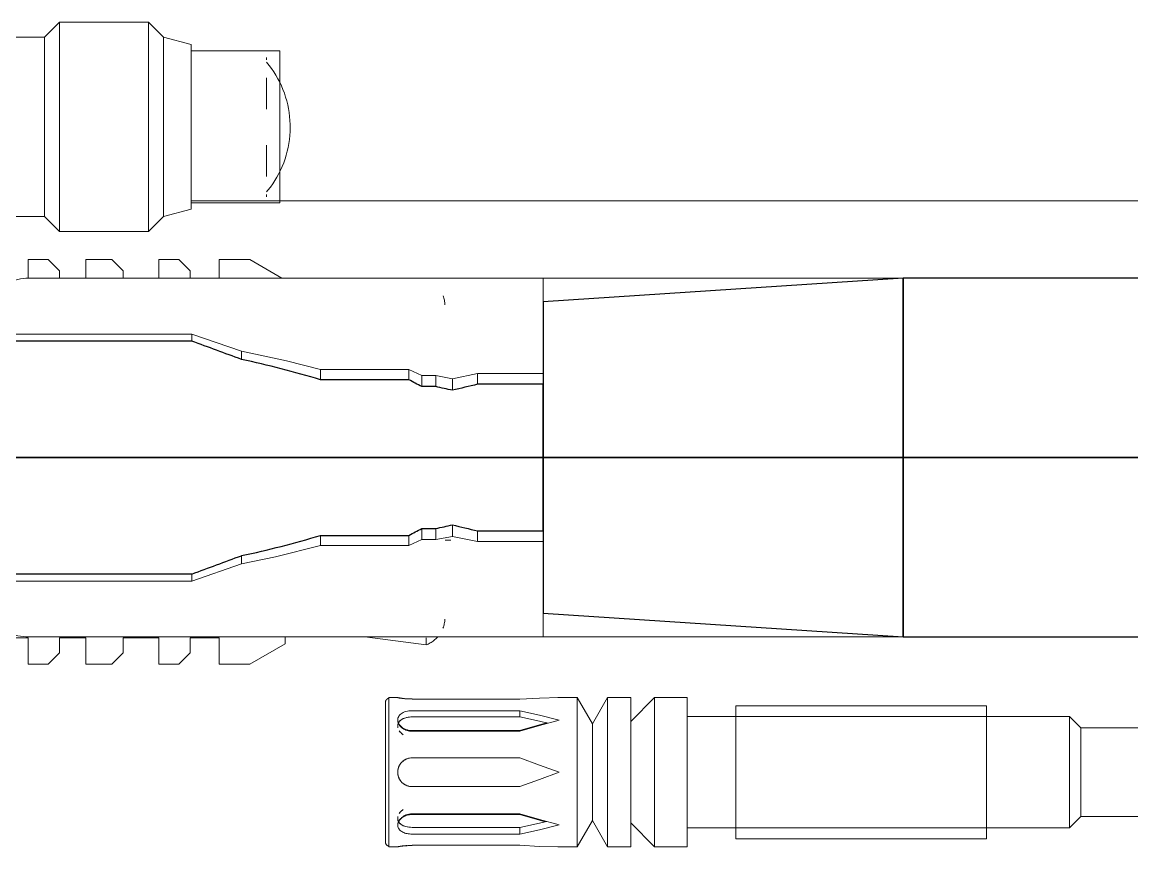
# Model space of a CAD drawing. Header units: inches. Extents: x -10318 to -7858, y -1627 to -453.
# Drawn here: x -8707.87 to -8701.63, y -574.94 to -570.3 of the extents above; entities that cross this region are included whole.
import ezdxf

# ---------------------------------------------------------------- set-up
doc = ezdxf.new("R2010")
doc.units = ezdxf.units.IN
doc.header["$MEASUREMENT"] = 0
doc.layers.add('A-FLOR', color=192, linetype='Continuous', lineweight=18)
doc.layers.add('A-GENM', color=13, linetype='Continuous', lineweight=9)

# ---------------------------------------------------------------- blocks, each defined once
blk = doc.blocks.new('M4_Assault_Rifle_14308 - M4_Assault_Rifle_14308-5171164-4-Lower')
at = {"layer": 'A-GENM'}
for p, q in [((14.8345, 0.4197), (14.6516, 0.4197)), ((14.6516, 0), (14.6516, 0.4197)), ((14.9691, 0.2852), (14.8345, 0.4197)), ((14.8345, 0), (14.8345, 0.4197)), ((15.1003, 0.4197), (14.9691, 0.4197)), ((14.9691, 0), (14.9691, 0.4197)), ((15.1854, 0.2724), (15.1003, 0.4197)), ((15.1003, 0), (15.1003, 0.4197)), ((15.2704, 0.4197), (15.1854, 0.2724)), ((15.3797, 0.4197), (15.2704, 0.4197)), ((15.2704, 0.4197), (15.2704, 0)), ((16.2006, 0.4113), (15.5931, 0.4113)), ((16.3305, 0.4197), (16.2812, 0.4197)), ((16.3305, 0.4197), (16.3305, 0)), ((12.4989, 0.3137), (12.4351, 0.2498)), ((14.6516, 0.3137), (12.4989, 0.3137)), ((12.4989, 0), (12.4989, 0.3137)), ((14.3779, 0.3741), (12.966, 0.3741)), ((12.966, 0), (12.966, 0.3741)), ((14.3779, 0), (14.3779, 0.3741)), ((15.5931, 0.3483), (16.2006, 0.3483)), ((15.5931, 0.3483), (15.5931, 0.3102)), ((16.3305, 0), (16.3305, 0.3609)), ((15.1854, 0), (15.1854, 0.2724)), ((16.2006, 0.3102), (15.5931, 0.3102)), ((12.4351, 0.2498), (11.5428, 0.2498)), ((12.4351, 0), (12.4351, 0.2498)), ((15.5931, 0.2378), (16.2006, 0.2378)), ((16.2006, 0.234), (15.5931, 0.234)), ((16.3305, 0.2255), (16.3305, 0.1385)), ((15.5931, 0.0807), (16.2006, 0.0807)), ((12.4351, -0.2498), (12.4351, 0)), ((12.4989, -0.3137), (12.4989, 0)), ((12.966, -0.3741), (12.966, 0)), ((14.3779, -0.3741), (14.3779, 0)), ((14.6516, -0.4197), (14.6516, 0)), ((14.8345, -0.4197), (14.8345, 0)), ((14.9691, -0.4197), (14.9691, 0)), ((15.1003, -0.4197), (15.1003, 0)), ((15.1854, -0.2724), (15.1854, 0)), ((15.2704, 0), (15.2704, -0.4197)), ((16.3305, 0.0548), (16.3305, 0)), ((16.3305, 0), (16.3305, 0.0548)), ((16.3305, 0.0547), (16.3305, 0)), ((16.3305, 0.0547), (16.3305, 0)), ((16.3305, 0.0458), (16.3305, 0)), ((16.3305, 0.0458), (16.3305, 0)), ((16.3305, 0), (16.3305, -0.0548)), ((16.3305, 0), (16.3305, -0.4197)), ((16.3305, 0), (16.3305, -0.0458)), ((16.3305, 0), (16.3305, -0.0458)), ((16.3305, 0), (16.3305, -0.0547)), ((16.3305, 0), (16.3305, -0.0547)), ((16.3305, -0.3609), (16.3305, 0)), ((16.3305, -0.0548), (16.3305, 0)), ((16.2006, -0.0807), (15.5931, -0.0807)), ((16.3305, -0.1385), (16.3305, -0.2255)), ((11.5428, -0.2498), (12.4351, -0.2498)), ((12.4351, -0.2498), (12.4989, -0.3137)), ((15.5931, -0.2306), (16.2006, -0.2306)), ((16.2006, -0.234), (15.5931, -0.234)), ((16.3305, -0.2291), (16.3305, -0.3181)), ((16.3305, -0.2291), (16.3305, -0.3181)), ((16.3305, -0.2498), (16.3305, -0.3181)), ((16.3305, -0.2498), (16.3305, -0.3181)), ((14.8345, -0.4197), (14.9691, -0.2852)), ((15.1003, -0.4197), (15.1854, -0.2724)), ((15.1854, -0.2724), (15.2704, -0.4197)), ((15.5931, -0.311), (16.2006, -0.311)), ((15.5931, -0.346), (15.5931, -0.311)), ((16.3305, -0.3323), (16.3305, -0.2552)), ((16.3305, -0.2555), (16.3305, -0.333)), ((12.4989, -0.3137), (14.6516, -0.3137)), ((12.966, -0.3741), (14.3779, -0.3741)), ((16.2006, -0.346), (15.5931, -0.346)), ((14.6516, -0.4197), (14.8345, -0.4197)), ((14.9691, -0.4197), (15.1003, -0.4197)), ((15.2704, -0.4197), (15.3797, -0.4197)), ((15.5931, -0.4113), (16.2006, -0.4113)), ((16.2812, -0.4197), (16.3305, -0.4197))]:
    blk.add_line(p, q, dxfattribs=at)
at = {"layer": 'A-GENM', "flags": 128}
for points in [[(15.5931, 0.4113), (15.4828, 0.4175), (15.3714, 0.4197)], [(16.3305, 0.4167), (16.3315, 0.4165), (16.3325, 0.4162), (16.3334, 0.4159), (16.3344, 0.4156), (16.3353, 0.4152), (16.3362, 0.4148), (16.3371, 0.4143), (16.338, 0.4138), (16.3389, 0.4133), (16.3397, 0.4128), (16.3405, 0.4122), (16.3413, 0.4116), (16.3421, 0.4109), (16.3428, 0.4102), (16.3435, 0.4095), (16.3442, 0.4088), (16.3449, 0.408), (16.3455, 0.4072), (16.3461, 0.4064), (16.3466, 0.4056), (16.3472, 0.4047), (16.3476, 0.4038), (16.3481, 0.4029), (16.3485, 0.402), (16.3489, 0.4011), (16.3492, 0.4001), (16.3495, 0.3992), (16.3498, 0.3982), (16.35, 0.3972), (16.3502, 0.3962), (16.3504, 0.3952), (16.3505, 0.3942), (16.3505, 0.3932), (16.3506, 0.3922), (16.3506, 0.3921)], [(16.3506, 0.3921), (16.3506, 0.3918), (16.3506, 0.3908), (16.3506, 0.3892), (16.3506, 0.3871), (16.3506, 0.3843), (16.3506, 0.3808), (16.3506, 0.3768), (16.3506, 0.3722), (16.3506, 0.3669), (16.3506, 0.3611), (16.3506, 0.3547), (16.3506, 0.3478), (16.3506, 0.3402), (16.3506, 0.3322), (16.3506, 0.3236), (16.3506, 0.3145), (16.3506, 0.3049), (16.3506, 0.2948), (16.3506, 0.2842), (16.3506, 0.2732), (16.3506, 0.2617), (16.3506, 0.2498), (16.3506, 0.2375), (16.3506, 0.2249), (16.3506, 0.2118), (16.3506, 0.1985), (16.3506, 0.1848), (16.3506, 0.1708), (16.3506, 0.1566), (16.3506, 0.1421), (16.3506, 0.1273), (16.3506, 0.1124), (16.3506, 0.0973), (16.3506, 0.082), (16.3506, 0.0666), (16.3506, 0.0511), (16.3506, 0.0355), (16.3506, 0.0199), (16.3506, 0.0042), (16.3506, 0)], [(16.3506, 0), (16.3506, 0.0157), (16.3506, 0.0313), (16.3506, 0.0469), (16.3506, 0.0625), (16.3506, 0.0779), (16.3506, 0.0932), (16.3506, 0.1083), (16.3506, 0.1233), (16.3506, 0.1381), (16.3506, 0.1527), (16.3506, 0.167), (16.3506, 0.181), (16.3506, 0.1948), (16.3506, 0.2083), (16.3506, 0.2214), (16.3506, 0.2341), (16.3506, 0.2465), (16.3506, 0.2585), (16.3506, 0.2701), (16.3506, 0.2813), (16.3506, 0.2919), (16.3506, 0.3022), (16.3506, 0.3119), (16.3506, 0.3212), (16.3506, 0.3299), (16.3506, 0.3381), (16.3506, 0.3458), (16.3506, 0.3529), (16.3506, 0.3594), (16.3506, 0.3654), (16.3506, 0.3708), (16.3506, 0.3756), (16.3506, 0.3798), (16.3506, 0.3834), (16.3506, 0.3864), (16.3506, 0.3887), (16.3506, 0.3905), (16.3506, 0.3916), (16.3506, 0.392)], [(15.3714, 0.297), (15.4825, 0.3242), (15.5931, 0.3483)], [(15.5931, 0.234), (15.4831, 0.2667), (15.3714, 0.297)], [(15.5931, 0.3102), (15.4826, 0.2867), (15.4441, 0.2777)], [(15.4508, 0.2792), (15.483, 0.2702), (15.5931, 0.2378)], [(15.3714, 0), (15.4828, 0.0405), (15.5931, 0.0807)], [(15.5931, -0.0807), (15.4828, -0.0405), (15.3714, 0)], [(16.3506, -0.3921), (16.3506, -0.3918), (16.3506, -0.3908), (16.3506, -0.3892), (16.3506, -0.3871), (16.3506, -0.3843), (16.3506, -0.3808), (16.3506, -0.3768), (16.3506, -0.3722), (16.3506, -0.3669), (16.3506, -0.3611), (16.3506, -0.3547), (16.3506, -0.3478), (16.3506, -0.3402), (16.3506, -0.3322), (16.3506, -0.3236), (16.3506, -0.3145), (16.3506, -0.3049), (16.3506, -0.2948), (16.3506, -0.2842), (16.3506, -0.2732), (16.3506, -0.2617), (16.3506, -0.2498), (16.3506, -0.2375), (16.3506, -0.2249), (16.3506, -0.2118), (16.3506, -0.1985), (16.3506, -0.1848), (16.3506, -0.1708), (16.3506, -0.1566), (16.3506, -0.1421), (16.3506, -0.1273), (16.3506, -0.1124), (16.3506, -0.0973), (16.3506, -0.082), (16.3506, -0.0666), (16.3506, -0.0511), (16.3506, -0.0355), (16.3506, -0.0199), (16.3506, -0.0042), (16.3506, 0)], [(16.3506, 0), (16.3506, -0.0157), (16.3506, -0.0313), (16.3506, -0.0469), (16.3506, -0.0625), (16.3506, -0.0779), (16.3506, -0.0932), (16.3506, -0.1083), (16.3506, -0.1233), (16.3506, -0.1381), (16.3506, -0.1527), (16.3506, -0.167), (16.3506, -0.181), (16.3506, -0.1948), (16.3506, -0.2083), (16.3506, -0.2214), (16.3506, -0.2341), (16.3506, -0.2465), (16.3506, -0.2585), (16.3506, -0.2701), (16.3506, -0.2813), (16.3506, -0.2919), (16.3506, -0.3022), (16.3506, -0.3119), (16.3506, -0.3212), (16.3506, -0.3299), (16.3506, -0.3381), (16.3506, -0.3458), (16.3506, -0.3529), (16.3506, -0.3594), (16.3506, -0.3654), (16.3506, -0.3708), (16.3506, -0.3756), (16.3506, -0.3798), (16.3506, -0.3834), (16.3506, -0.3864), (16.3506, -0.3887), (16.3506, -0.3905), (16.3506, -0.3916), (16.3506, -0.392)], [(15.3714, -0.2936), (15.4825, -0.2633), (15.5931, -0.2306)], [(15.5931, -0.234), (15.4825, -0.2665), (15.4424, -0.2776)], [(15.5931, -0.346), (15.483, -0.3213), (15.3714, -0.2936)], [(15.4367, -0.2763), (15.4833, -0.2873), (15.5931, -0.311)], [(15.3714, -0.4197), (15.4828, -0.4175), (15.5931, -0.4113)], [(16.3506, -0.3921), (16.3505, -0.3931), (16.3505, -0.3941), (16.3504, -0.3951), (16.3502, -0.3961), (16.3501, -0.3971), (16.3498, -0.398), (16.3496, -0.399), (16.3493, -0.4), (16.3489, -0.4009), (16.3486, -0.4019), (16.3482, -0.4028), (16.3477, -0.4037), (16.3472, -0.4046), (16.3467, -0.4054), (16.3462, -0.4063), (16.3456, -0.4071), (16.345, -0.4079), (16.3443, -0.4087), (16.3436, -0.4094), (16.3429, -0.4101), (16.3422, -0.4108), (16.3414, -0.4115), (16.3406, -0.4121), (16.3398, -0.4127), (16.339, -0.4132), (16.3381, -0.4138), (16.3373, -0.4143), (16.3364, -0.4147), (16.3355, -0.4151), (16.3345, -0.4155), (16.3336, -0.4159), (16.3326, -0.4162), (16.3316, -0.4164), (16.3307, -0.4167), (16.3305, -0.4167)]]:
    blk.add_lwpolyline(points, dxfattribs=at)
at = {"layer": 'A-GENM'}
for points, knots in [([(16.2006, 0.4125), (16.2055, 0.4125), (16.215, 0.4127), (16.2283, 0.4133), (16.2412, 0.4143), (16.2528, 0.4156), (16.2627, 0.4169), (16.2709, 0.4181), (16.2768, 0.4191), (16.2803, 0.4196), (16.2811, 0.4197), (16.2812, 0.4197)], [0, 0, 0, 0, 0.0555556, 0.1111111, 0.1666667, 0.2222222, 0.2777778, 0.3333333, 0.3888889, 0.4444444, 0.4880046, 0.4880046, 0.4880046, 0.4880046]), ([(16.2812, 0.4197), (16.2811, 0.4196), (16.2805, 0.4195), (16.2781, 0.4189), (16.2727, 0.4178), (16.2628, 0.4161), (16.2502, 0.4143), (16.2379, 0.413), (16.2304, 0.4124), (16.2283, 0.4123)], [0.5138889, 0.5138889, 0.5138889, 0.5138889, 0.5486111, 0.5833333, 0.6527778, 0.7222222, 0.7916667, 0.8611111, 0.8888889, 0.8888889, 0.8888889, 0.8888889]), ([(16.2006, 0.3483), (16.2055, 0.3483), (16.215, 0.3478), (16.2283, 0.3458), (16.2413, 0.3423), (16.2529, 0.3375), (16.2628, 0.3314), (16.271, 0.3242), (16.2769, 0.3158), (16.2809, 0.3059), (16.2818, 0.2943), (16.2791, 0.2817), (16.2726, 0.269), (16.2628, 0.2575), (16.2502, 0.2476), (16.2298, 0.2373), (16.2128, 0.2341), (16.2006, 0.234)], [0, 0, 0, 0, 0.055556, 0.111111, 0.166667, 0.222222, 0.277778, 0.333333, 0.388889, 0.444444, 0.513889, 0.583333, 0.652778, 0.722222, 0.791667, 0.861111, 1, 1, 1, 1]), ([(16.28, 0.2493), (16.2811, 0.2535), (16.2816, 0.2599), (16.2806, 0.2681), (16.2782, 0.2758), (16.2728, 0.2849), (16.263, 0.2939), (16.2504, 0.3011), (16.2298, 0.3082), (16.2128, 0.3101), (16.2006, 0.3102)], [0.4444444, 0.4444444, 0.4444444, 0.4444444, 0.5138889, 0.5486111, 0.5833333, 0.6527778, 0.7222222, 0.7916667, 0.8611111, 1, 1, 1, 1]), ([(16.2006, 0.2378), (16.2055, 0.2378), (16.215, 0.2386), (16.2283, 0.2416), (16.2412, 0.2466), (16.2528, 0.2532), (16.2627, 0.2612), (16.2708, 0.2702), (16.2767, 0.28), (16.2808, 0.2908), (16.2816, 0.3005), (16.2808, 0.3065), (16.2804, 0.3085)], [0, 0, 0, 0, 0.0555556, 0.1111111, 0.1666667, 0.2222222, 0.2777778, 0.3333333, 0.3888889, 0.4444444, 0.5138889, 0.5486111, 0.5486111, 0.5486111, 0.5486111]), ([(16.2283, 0.3075), (16.2327, 0.3067), (16.2413, 0.3044), (16.2528, 0.2998), (16.2628, 0.2938), (16.271, 0.2867), (16.2769, 0.2784), (16.2809, 0.2686), (16.2817, 0.2586), (16.2806, 0.2518), (16.28, 0.2493)], [0.1111111, 0.1111111, 0.1111111, 0.1111111, 0.1666667, 0.2222222, 0.2777778, 0.3333333, 0.3888889, 0.4444444, 0.5138889, 0.5555556, 0.5555556, 0.5555556, 0.5555556]), ([(16.2006, 0.0807), (16.2129, 0.0807), (16.2368, 0.0752), (16.2634, 0.054), (16.2782, 0.0272), (16.2813, 0.0092), (16.2813, 0)], [0, 0, 0, 0, 0.285714, 0.571429, 0.785714, 1, 1, 1, 1]), ([(16.2006, 0.0807), (16.21, 0.0807), (16.2241, 0.0782), (16.2391, 0.0712), (16.247, 0.0662), (16.2507, 0.0633), (16.2525, 0.0618)], [0, 0, 0, 0, 0.1111111, 0.1666667, 0.1944444, 0.2222222, 0.2222222, 0.2222222, 0.2222222]), ([(16.2525, 0.0618), (16.2507, 0.0633), (16.247, 0.0662), (16.2391, 0.0712), (16.2241, 0.0782), (16.21, 0.0807), (16.2006, 0.0807)], [0.7777778, 0.7777778, 0.7777778, 0.7777778, 0.8055556, 0.8333333, 0.8888889, 1, 1, 1, 1]), ([(16.2509, 0.0631), (16.2439, 0.0688), (16.2331, 0.0747), (16.2216, 0.078), (16.2186, 0.0787)], [0.5714286, 0.5714286, 0.5714286, 0.5714286, 0.7857143, 0.8571429, 0.8571429, 0.8571429, 0.8571429]), ([(16.2813, 0), (16.2813, -0.0123), (16.2758, -0.0362), (16.2546, -0.0628), (16.2277, -0.0776), (16.2098, -0.0807), (16.2006, -0.0807)], [0, 0, 0, 0, 0.285714, 0.571429, 0.785714, 1, 1, 1, 1]), ([(16.2813, 0), (16.2813, 0.0123), (16.2771, 0.0302), (16.2675, 0.0456), (16.2637, 0.0503)], [0, 0, 0, 0, 0.2857143, 0.4285714, 0.4285714, 0.4285714, 0.4285714]), ([(16.2705, 0.0404), (16.2716, 0.0384), (16.2738, 0.0342), (16.2774, 0.0255), (16.2817, 0.0096), (16.2817, -0.0096), (16.2768, -0.0278), (16.2728, -0.0364), (16.2705, -0.0404)], [0.3333333, 0.3333333, 0.3333333, 0.3333333, 0.3611111, 0.3888889, 0.4444444, 0.5555556, 0.6111111, 0.6666667, 0.6666667, 0.6666667, 0.6666667]), ([(16.2705, -0.0404), (16.2716, -0.0384), (16.2738, -0.0342), (16.2774, -0.0255), (16.2817, -0.0096), (16.2817, 0.0096), (16.2768, 0.0278), (16.2728, 0.0364), (16.2705, 0.0404)], [0.3333333, 0.3333333, 0.3333333, 0.3333333, 0.3611111, 0.3888889, 0.4444444, 0.5555556, 0.6111111, 0.6666667, 0.6666667, 0.6666667, 0.6666667]), ([(16.2525, -0.0618), (16.2507, -0.0633), (16.247, -0.0662), (16.2391, -0.0712), (16.2241, -0.0782), (16.21, -0.0807), (16.2006, -0.0807)], [0.7777778, 0.7777778, 0.7777778, 0.7777778, 0.8055556, 0.8333333, 0.8888889, 1, 1, 1, 1]), ([(16.2006, -0.0807), (16.21, -0.0807), (16.2241, -0.0782), (16.2391, -0.0712), (16.245, -0.0675), (16.2469, -0.0661)], [0, 0, 0, 0, 0.1111111, 0.1666667, 0.1944444, 0.1944444, 0.1944444, 0.1944444]), ([(16.2187, -0.0787), (16.2246, -0.0773), (16.235, -0.0737), (16.2445, -0.0679), (16.2485, -0.0649)], [0.1428571, 0.1428571, 0.1428571, 0.1428571, 0.2857143, 0.4050307, 0.4050307, 0.4050307, 0.4050307]), ([(16.2006, -0.2306), (16.2055, -0.2307), (16.215, -0.2314), (16.2283, -0.2344), (16.2412, -0.2395), (16.2528, -0.2461), (16.2628, -0.2542), (16.2709, -0.2633), (16.2768, -0.2733), (16.2809, -0.2844), (16.2818, -0.2964), (16.2792, -0.3084), (16.2726, -0.3196), (16.2628, -0.3289), (16.2502, -0.3364), (16.2297, -0.3438), (16.2128, -0.3459), (16.2006, -0.346)], [0, 0, 0, 0, 0.055556, 0.111111, 0.166667, 0.222222, 0.277778, 0.333333, 0.388889, 0.444444, 0.513889, 0.583333, 0.652778, 0.722222, 0.791667, 0.861111, 1, 1, 1, 1]), ([(16.28, -0.3064), (16.2811, -0.3024), (16.2816, -0.2962), (16.2806, -0.2878), (16.2782, -0.2794), (16.2728, -0.2688), (16.263, -0.2573), (16.2503, -0.2475), (16.2298, -0.2373), (16.2128, -0.2341), (16.2006, -0.234)], [0.4444444, 0.4444444, 0.4444444, 0.4444444, 0.5138889, 0.5486111, 0.5833333, 0.6527778, 0.7222222, 0.7916667, 0.8611111, 1, 1, 1, 1]), ([(16.2006, -0.311), (16.2055, -0.3109), (16.215, -0.3105), (16.2283, -0.3085), (16.2412, -0.3051), (16.2527, -0.3004), (16.2626, -0.2945), (16.2707, -0.2874), (16.2767, -0.2791), (16.2808, -0.2693), (16.2816, -0.2598), (16.2809, -0.2534), (16.2804, -0.2513)], [0, 0, 0, 0, 0.0555556, 0.1111111, 0.1666667, 0.2222222, 0.2777778, 0.3333333, 0.3888889, 0.4444444, 0.5138889, 0.5486111, 0.5486111, 0.5486111, 0.5486111]), ([(16.2801, -0.2501), (16.2811, -0.2543), (16.2818, -0.2629), (16.2791, -0.2747), (16.2726, -0.2856), (16.2628, -0.2946), (16.2502, -0.3018), (16.238, -0.306), (16.2305, -0.3078), (16.2283, -0.3083)], [0.4444444, 0.4444444, 0.4444444, 0.4444444, 0.5138889, 0.5833333, 0.6527778, 0.7222222, 0.7916667, 0.8611111, 0.8888889, 0.8888889, 0.8888889, 0.8888889]), ([(16.2812, -0.4197), (16.2811, -0.4197), (16.2805, -0.4197), (16.2781, -0.4193), (16.2727, -0.4184), (16.2629, -0.4169), (16.2502, -0.4153), (16.2297, -0.4132), (16.2128, -0.4125), (16.2006, -0.4125)], [0.5138889, 0.5138889, 0.5138889, 0.5138889, 0.5486111, 0.5833333, 0.6527778, 0.7222222, 0.7916667, 0.8611111, 1, 1, 1, 1]), ([(16.2283, -0.4123), (16.2326, -0.4126), (16.2412, -0.4133), (16.2528, -0.4147), (16.2627, -0.4161), (16.2708, -0.4175), (16.2768, -0.4187), (16.2808, -0.4195), (16.2815, -0.4197), (16.2812, -0.4197)], [0.1111111, 0.1111111, 0.1111111, 0.1111111, 0.1666667, 0.2222222, 0.2777778, 0.3333333, 0.3888889, 0.4444444, 0.5138889, 0.5138889, 0.5138889, 0.5138889])]:
    blk.add_open_spline(points, degree=3, knots=knots, dxfattribs=at)
for points in [[(16.272, 0.2316), (16.2693, 0.2275), (16.2628, 0.2198), (16.2544, 0.2131), (16.2498, 0.2101)], [(16.2524, 0.2119), (16.256, 0.2144), (16.2626, 0.2199), (16.268, 0.226), (16.2704, 0.2292)], [(16.2637, -0.0504), (16.2693, -0.0433), (16.2782, -0.0272), (16.2813, -0.0092), (16.2813, 0)], [(16.2723, -0.2324), (16.2695, -0.2284), (16.263, -0.2206), (16.2546, -0.214), (16.2499, -0.211)], [(16.2526, -0.2128), (16.2562, -0.2153), (16.2628, -0.2207), (16.2682, -0.2269), (16.2706, -0.23)]]:
    blk.add_open_spline(points, degree=3, dxfattribs=at)
blk = doc.blocks.new('M4_Assault_Rifle_14308 - M4_Assault_Rifle_14308-V7-4-Lower')
at = {"layer": 'A-GENM'}
for p, q in [((2.2789, 1.139), (2.0797, 1.0239)), ((2.4497, 1.139), (2.2789, 1.139)), ((2.4497, 0.9895), (2.4497, 1.139)), ((2.677, 1.139), (2.613, 1.0749)), ((2.7909, 1.139), (2.677, 1.139)), ((2.7909, 0.9895), (2.7909, 1.139)), ((3.0542, 1.139), (2.9902, 1.0749)), ((3.201, 1.139), (3.0542, 1.139)), ((3.201, 0.9895), (3.201, 1.139)), ((3.413, 1.139), (3.3489, 1.0749)), ((3.5268, 1.139), (3.413, 1.139)), ((3.5268, 0.9895), (3.5268, 1.139)), ((2.613, 1.0749), (2.613, 0.9895)), ((2.9902, 1.0749), (2.9902, 0.9895)), ((3.3489, 1.0749), (3.3489, 0.9895)), ((1.631, 0.9849), (1.2853, 1.0295)), ((1.2853, 0.99), (1.2853, 1.0295)), ((2.0797, 1.0239), (2.0797, 0.9849)), ((2.613, 0.9895), (2.4497, 0.9895)), ((2.9902, 0.9895), (2.7909, 0.9895)), ((3.3489, 0.9895), (3.201, 0.9895)), ((3.7261, 0.9895), (3.5268, 0.9895)), ((1.1788, 0.4398), (1.146, 0.4398)), ((2.0969, -1.0339), (2.2789, -1.139)), ((2.4497, -1.139), (2.4497, -1.0339)), ((2.613, -1.0339), (2.613, -1.0749)), ((2.7909, -1.139), (2.7909, -1.0339)), ((2.9902, -1.0339), (2.9902, -1.0749)), ((3.201, -1.139), (3.201, -1.0339)), ((3.3489, -1.0339), (3.3489, -1.0749)), ((3.5268, -1.139), (3.5268, -1.0336)), ((2.613, -1.0749), (2.677, -1.139)), ((2.9902, -1.0749), (3.0542, -1.139)), ((3.3489, -1.0749), (3.413, -1.139)), ((2.2789, -1.139), (2.4497, -1.139)), ((2.677, -1.139), (2.7909, -1.139)), ((3.0542, -1.139), (3.201, -1.139)), ((3.413, -1.139), (3.5268, -1.139)), ((2.8489, -1.2959), (2.7645, -1.3803)), ((3.3489, -1.2959), (2.8489, -1.2959)), ((2.8489, -1.2959), (2.8489, -1.8851)), ((3.4333, -1.3803), (3.3489, -1.2959)), ((3.3489, -1.2959), (3.3489, -1.8851)), ((2.7645, -1.3803), (2.6083, -1.4222)), ((2.6083, -1.4222), (2.6083, -1.8851)), ((2.7645, -1.3803), (2.7645, -1.8851)), ((3.7656, -1.3803), (3.4333, -1.3803)), ((3.4333, -1.3803), (3.4333, -1.8851)), ((2.6083, -1.4577), (2.1083, -1.4577)), ((2.1083, -1.4577), (2.1083, -1.8851)), ((2.1083, -1.5013), (2.1083, -1.4914)), ((2.1083, -1.5013), (2.1083, -1.4914)), ((2.1839, -1.4914), (2.1839, -1.5048)), ((2.1839, -1.4914), (2.1839, -1.5048)), ((2.1083, -1.7976), (2.1083, -1.5774)), ((2.1839, -1.6064), (2.1839, -1.7823)), ((2.1083, -1.8851), (2.1083, -2.3126)), ((2.6083, -1.8851), (2.6083, -2.3481)), ((2.7645, -1.8851), (2.7645, -2.3899)), ((2.8489, -1.8851), (2.8489, -2.4743)), ((3.3489, -1.8851), (3.3489, -2.4743)), ((3.4333, -1.8851), (3.4333, -2.3899)), ((2.1083, -2.1618), (2.1083, -1.9865)), ((2.1839, -1.9854), (2.1839, -2.1613)), ((2.1083, -2.2763), (2.1083, -2.2629)), ((2.1083, -2.2763), (2.1083, -2.2629)), ((2.1839, -2.2629), (2.1839, -2.2763)), ((2.1839, -2.2629), (2.1839, -2.2763)), ((2.1083, -2.3126), (2.6083, -2.3126)), ((2.6083, -2.3481), (2.7645, -2.3899)), ((2.7645, -2.3899), (2.8489, -2.4743)), ((3.3489, -2.4743), (3.4333, -2.3899)), ((3.4333, -2.3899), (3.7656, -2.3899)), ((2.8489, -2.4743), (3.3489, -2.4743))]:
    blk.add_line(p, q, dxfattribs=at)
at = {"layer": 'A-GENM', "flags": 128}
for points in [[(1.2216, 0.9858), (1.2261, 0.9906), (1.2308, 0.9953), (1.2357, 0.9997), (1.2407, 1.0039), (1.2459, 1.008), (1.2513, 1.0118), (1.2568, 1.0154), (1.2625, 1.0187), (1.2683, 1.0219), (1.2742, 1.0248), (1.2802, 1.0275), (1.2853, 1.0295)], [(1.1796, 0.8844), (1.1801, 0.8909), (1.1808, 0.8975), (1.1818, 0.904), (1.1831, 0.9105), (1.1846, 0.9169), (1.1864, 0.9232), (1.1884, 0.9295), (1.1907, 0.9356)], [(1.1903, -0.9346), (1.188, -0.9284), (1.1861, -0.9221), (1.1843, -0.9158), (1.1829, -0.9094), (1.1816, -0.9029), (1.1807, -0.8964), (1.18, -0.8898), (1.1796, -0.8844)], [(2.0511, -1.8816), (2.0515, -1.8591), (2.0529, -1.8367), (2.0551, -1.8143), (2.0582, -1.7921), (2.0623, -1.77), (2.0672, -1.7481), (2.0729, -1.7264), (2.0796, -1.7049), (2.0871, -1.6838), (2.0954, -1.6629), (2.1045, -1.6424), (2.1145, -1.6223), (2.1253, -1.6026), (2.1368, -1.5833), (2.1491, -1.5645), (2.1622, -1.5462), (2.1759, -1.5285), (2.1839, -1.5189)], [(2.0511, -1.8856), (2.0511, -1.8856), (2.0511, -1.8855), (2.0511, -1.8854), (2.0511, -1.8854), (2.0511, -1.8853), (2.0511, -1.8852), (2.0511, -1.8852), (2.0511, -1.8851), (2.0511, -1.885), (2.0511, -1.8849), (2.0511, -1.8848), (2.0511, -1.8848), (2.0511, -1.8847), (2.0511, -1.8846), (2.0511, -1.8845), (2.0511, -1.8844), (2.0511, -1.8843), (2.0511, -1.8842), (2.0511, -1.8841), (2.0511, -1.8841), (2.0511, -1.884), (2.0511, -1.8839), (2.0511, -1.8838), (2.0511, -1.8837), (2.0511, -1.8836), (2.0511, -1.8835), (2.0511, -1.8834), (2.0511, -1.8833), (2.0511, -1.8832), (2.0511, -1.8832), (2.0511, -1.8831), (2.0511, -1.883), (2.0511, -1.8829), (2.0511, -1.8828), (2.0511, -1.8827), (2.0511, -1.8827), (2.0511, -1.8826), (2.0511, -1.8825), (2.0511, -1.8824), (2.0511, -1.8824), (2.0511, -1.8823), (2.0511, -1.8822), (2.0511, -1.8822), (2.0511, -1.8821)], [(2.0511, -1.8821), (2.0511, -1.8821), (2.0511, -1.8822), (2.0511, -1.8823), (2.0511, -1.8823), (2.0511, -1.8824), (2.0511, -1.8825), (2.0511, -1.8825), (2.0511, -1.8826), (2.0511, -1.8827), (2.0511, -1.8828), (2.0511, -1.8828), (2.0511, -1.8829), (2.0511, -1.883), (2.0511, -1.8831), (2.0511, -1.8832), (2.0511, -1.8833), (2.0511, -1.8834), (2.0511, -1.8835), (2.0511, -1.8835), (2.0511, -1.8836), (2.0511, -1.8837), (2.0511, -1.8838), (2.0511, -1.8839), (2.0511, -1.884), (2.0511, -1.8841), (2.0511, -1.8842), (2.0511, -1.8843), (2.0511, -1.8844), (2.0511, -1.8845), (2.0511, -1.8845), (2.0511, -1.8846), (2.0511, -1.8847), (2.0511, -1.8848), (2.0511, -1.8849), (2.0511, -1.885), (2.0511, -1.885), (2.0511, -1.8851), (2.0511, -1.8852), (2.0511, -1.8853), (2.0511, -1.8853), (2.0511, -1.8854), (2.0511, -1.8855), (2.0511, -1.8855), (2.0511, -1.8856)], [(2.1839, -2.2488), (2.1697, -2.2314), (2.1563, -2.2134), (2.1436, -2.1949), (2.1316, -2.1759), (2.1204, -2.1564), (2.11, -2.1365), (2.1004, -2.1162), (2.0916, -2.0956), (2.0836, -2.0746), (2.0765, -2.0533), (2.0703, -2.0317), (2.0649, -2.0099), (2.0604, -1.9879), (2.0567, -1.9657), (2.054, -1.9434), (2.0521, -1.921), (2.0512, -1.8986), (2.0511, -1.8861)]]:
    blk.add_lwpolyline(points, dxfattribs=at)
blk = doc.blocks.new('Plasma_Rifle_Gun_19964 - Plasma_Rifle_Gun_19964-V8-4-Lower')
at = {"layer": 'A-GENM', "lineweight": 30}
for p, q in [((19.7276, 1.0094), (15.9556, 1.0094)), ((21.7544, 0.8757), (19.7276, 1.0094)), ((19.7276, 1.0094), (19.7276, 0)), ((19.7276, 0), (19.7276, 1.0094)), ((21.7544, 0), (21.7544, 0.8757)), ((28.9564, 0.6552), (23.7321, 0.6552)), ((23.0077, 0.4377), (22.5102, 0.4377)), ((22.1236, 0.4121), (21.7544, 0.4121)), ((21.7544, 0.4121), (21.7544, 0)), ((22.4374, 0.399), (22.3586, 0.399)), ((19.7276, 0), (11.4926, 0)), ((11.4926, 0), (19.7276, 0)), ((21.7544, 0), (19.7276, 0)), ((19.7276, 0), (19.7276, -1.0094)), ((19.7276, -1.0094), (19.7276, 0)), ((19.7276, 0), (21.7544, 0)), ((21.7544, -0.8757), (21.7544, 0)), ((29.5176, 0), (21.7544, 0)), ((21.7544, 0), (21.7544, -0.4121)), ((21.7544, 0), (29.5176, 0)), ((21.7544, -0.4121), (22.1236, -0.4121)), ((22.3586, -0.399), (22.4374, -0.399)), ((22.5102, -0.4377), (23.0077, -0.4377)), ((23.7321, -0.6552), (28.9564, -0.6552)), ((19.7276, -1.0094), (21.7544, -0.8757)), ((15.9556, -1.0094), (19.7276, -1.0094))]:
    blk.add_line(p, q, dxfattribs=at)
at = {"layer": 'A-GENM'}
for p, q in [((19.7276, 1.0094), (21.7544, 1.0094)), ((21.7544, 1.0094), (21.7544, 0.8757)), ((21.7544, 1.0094), (24.6518, 1.0094)), ((24.6518, 1.0094), (21.7544, 1.0094)), ((21.7544, 1.0094), (24.6518, 1.0094)), ((23.7321, 0.6948), (23.4525, 0.5985)), ((28.9564, 0.6948), (23.7321, 0.6948)), ((23.7321, 0.6948), (23.7321, 0.6552)), ((23.4525, 0.5985), (23.4525, 0.552)), ((22.1236, 0.4725), (21.7544, 0.4725)), ((22.2647, 0.4437), (22.1236, 0.4725)), ((22.1236, 0.4725), (22.1236, 0.4121)), ((22.3586, 0.4611), (22.2647, 0.4437)), ((22.2647, 0.4437), (22.2647, 0.3787)), ((22.4374, 0.4611), (22.3586, 0.4611)), ((22.3586, 0.4611), (22.3586, 0.399)), ((22.5102, 0.495), (22.4374, 0.4611)), ((22.4374, 0.4611), (22.4374, 0.399)), ((23.0077, 0.495), (22.5102, 0.495)), ((22.5102, 0.495), (22.5102, 0.4377)), ((23.0077, 0.495), (23.0077, 0.4377)), ((22.1236, -0.4121), (22.1236, -0.4725)), ((22.2647, -0.3787), (22.2647, -0.4437)), ((22.3586, -0.399), (22.3586, -0.4611)), ((22.4374, -0.399), (22.4374, -0.4611)), ((21.7544, -0.4725), (22.1236, -0.4725)), ((22.1236, -0.4725), (22.2647, -0.4437)), ((22.2647, -0.4437), (22.3586, -0.4611)), ((22.3586, -0.4611), (22.4374, -0.4611)), ((22.4374, -0.4611), (22.5102, -0.495)), ((22.5102, -0.4377), (22.5102, -0.495)), ((22.5102, -0.495), (23.0077, -0.495)), ((23.0077, -0.4377), (23.0077, -0.495)), ((23.4525, -0.552), (23.4525, -0.5985)), ((23.4525, -0.5985), (23.7321, -0.6948)), ((23.7321, -0.6552), (23.7321, -0.6948)), ((23.7321, -0.6948), (28.9564, -0.6948)), ((21.7544, -0.8757), (21.7544, -1.0094)), ((21.7544, -1.0094), (19.7276, -1.0094)), ((24.6518, -1.0094), (21.7544, -1.0094)), ((21.7544, -1.0094), (24.6518, -1.0094)), ((24.6518, -1.0094), (21.7544, -1.0094))]:
    blk.add_line(p, q, dxfattribs=at)
at = {"layer": 'A-GENM', "flags": 128}
for points in [[(23.0077, 0.495), (23.2602, 0.5578), (23.4525, 0.5985)], [(23.4525, -0.5985), (23.1982, -0.5434), (23.0077, -0.495)]]:
    blk.add_lwpolyline(points, dxfattribs=at)
at = {"layer": 'A-GENM', "lineweight": 30}
for centre, radius, start, end in [((38.0407, -38.5649), 41.7487, 110.04336, 110.45249), ((24.5486, -4.6369), 5.3034, 101.92782, 106.89), ((26.7767, -7.6563), 9.1497, 117.7946, 118.31071), ((15.2672, -28.9137), 30.1167, 76.56468, 76.84059), ((29.5331, -33.0927), 34.2515, 102.09105, 102.2516), ((15.2672, 28.9137), 30.1167, 283.15941, 283.43532), ((29.5331, 33.0927), 34.2515, 257.7484, 257.90895), ((26.7767, 7.6563), 9.1497, 241.68929, 242.2054), ((24.5486, 4.6369), 5.3034, 253.11, 258.07218), ((38.0407, 38.5649), 41.7487, 249.54751, 249.95664)]:
    blk.add_arc(centre, radius, start, end, dxfattribs=at)
at = {"layer": 'A-GENM'}
for points, knots in [([(24.6518, 1.0094), (24.6721, 1.0094), (24.7024, 1.006), (24.7409, 0.9948), (24.7636, 0.9852), (24.7808, 0.976), (24.7973, 0.9659), (24.8126, 0.9544), (24.8264, 0.9417), (24.8393, 0.9283), (24.8534, 0.9102), (24.8668, 0.8868), (24.8799, 0.8538), (24.8839, 0.8278), (24.8839, 0.8104)], [0, 0, 0, 0, 0.166667, 0.25, 0.333333, 0.375, 0.416667, 0.5, 0.541667, 0.583333, 0.666667, 0.75, 0.833333, 1, 1, 1, 1]), ([(24.8839, -0.8104), (24.8839, -0.8278), (24.8799, -0.8538), (24.8668, -0.8868), (24.8534, -0.9102), (24.8393, -0.9283), (24.8264, -0.9417), (24.8126, -0.9544), (24.7935, -0.9687), (24.7724, -0.9808), (24.7545, -0.989), (24.7361, -0.9962), (24.7024, -1.006), (24.6721, -1.0094), (24.6518, -1.0094)], [0, 0, 0, 0, 0.166667, 0.25, 0.333333, 0.416667, 0.458333, 0.5, 0.583333, 0.666667, 0.708333, 0.75, 0.833333, 1, 1, 1, 1])]:
    blk.add_open_spline(points, degree=3, knots=knots, dxfattribs=at)

msp = doc.modelspace()

# ---------------------------------------------------------------- linework, layer by layer
at = {"layer": 'A-FLOR'}
msp.add_line((-8614.12, -571.3081), (-8706.9235, -571.3081), dxfattribs=at)

# ---------------------------------------------------------------- block references
at = {"layer": 'A-GENM', "rotation": 180}
for name, p in [('M4_Assault_Rifle_14308 - M4_Assault_Rifle_14308-V7-4-Lower', (-8704.3152, -572.7769)), ('Plasma_Rifle_Gun_19964 - Plasma_Rifle_Gun_19964-V8-4-Lower', (-8683.1878, -572.7524)), ('M4_Assault_Rifle_14308 - M4_Assault_Rifle_14308-5171164-4-Lower', (-8689.4795, -574.523))]:
    msp.add_blockref(name, p, dxfattribs=at)

doc.saveas('drawing.dxf')
